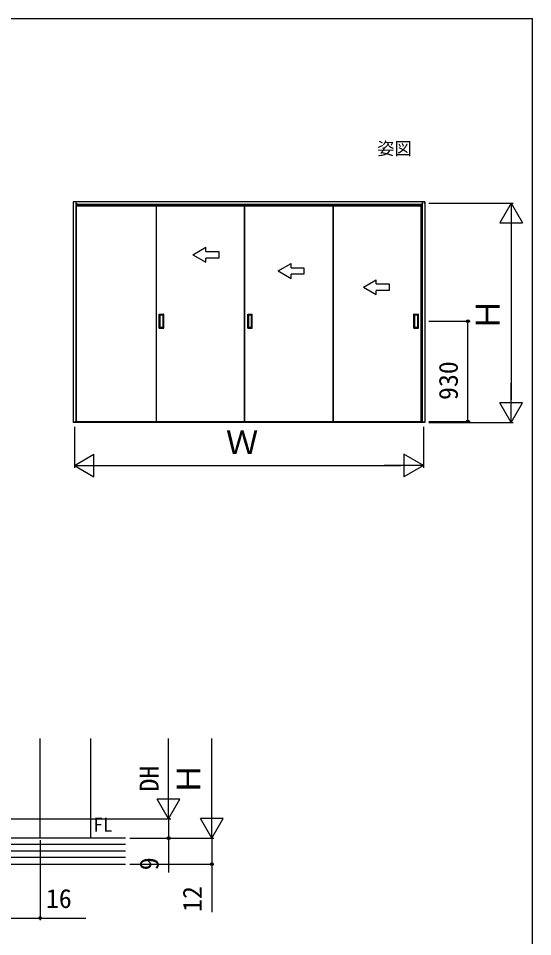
# Model space of a CAD drawing. Units: millimetres, scale not verified. Extents: x -525 to 525, y -783 to 779.
# Drawn here: x 286.8 to 525, y 321.1 to 746.6 of the extents above; entities that cross this region are included whole.
import ezdxf
from ezdxf.enums import TextEntityAlignment as Align

# ---------------------------------------------------------------- set-up
doc = ezdxf.new("R2010")
doc.units = ezdxf.units.MM
doc.header["$LTSCALE"] = 4
for name, color, linetype in [('0-2_USER1', 3, 'Continuous'), ('0-5_YKK_12', 2, 'Continuous'), ('0-7_YKK_A1', 4, 'Continuous'), ('0-8_YKK_D', 6, 'Continuous'), ('0-9_YKK_ZWAK', 7, 'Continuous'), ('0-A_YSS_K', 3, 'Continuous')]:
    doc.layers.add(name, color=color, linetype=linetype)
doc.styles.add('ＭＳ ゴシック', font='')
doc.styles.get('ＭＳ ゴシック').set_extended_font_data('MS Gothic')

msp = doc.modelspace()

# ---------------------------------------------------------------- linework, layer by layer
at = {"layer": '0-5_YKK_12'}
for p, q in [((296.859, 366.732), (296.859, 412.898)), ((320.361, 366.732), (320.361, 412.898))]:
    msp.add_line(p, q, dxfattribs=at)
at = {"layer": '0-7_YKK_A1'}
for p, q in [((475, 661.6), (312.175, 661.6)), ((312.175, 661.6), (312.175, 559.375)), ((312.175, 661.025), (312.55, 661.025)), ((313.375, 661.6), (313.375, 559.375)), ((473.8, 660.4), (313.375, 660.4)), ((313.75, 661.025), (313.75, 659.525)), ((313.75, 659.825), (473.425, 659.825)), ((313.75, 659.675), (473.425, 659.675)), ((313.75, 559.575), (313.75, 659.525)), ((473.425, 660.4), (473.425, 659.525)), ((473.425, 559.575), (473.425, 659.525)), ((473.8, 661.6), (473.8, 559.375)), ((475, 661.025), (474.625, 661.025)), ((475, 661.6), (475, 559.375)), ((367.6, 637.05), (373.6, 640.514)), ((373.6, 638.55), (373.6, 640.514)), ((367.6, 637.05), (373.6, 633.586)), ((373.6, 633.586), (373.6, 635.55)), ((407.1, 629.55), (413.1, 633.014)), ((413.1, 631.05), (413.1, 633.014)), ((407.1, 629.55), (413.1, 626.086)), ((413.1, 626.086), (413.1, 628.05)), ((446.6, 622.05), (452.6, 625.514)), ((452.6, 623.55), (452.6, 625.514)), ((446.6, 622.05), (452.6, 618.586)), ((452.6, 618.586), (452.6, 620.55)), ((352.05, 603.075), (352.05, 609.475)), ((352.1, 609.525), (354.1, 609.525)), ((352.35, 608.975), (352.35, 603.575)), ((353.8, 609.025), (352.4, 609.025)), ((353.85, 603.575), (353.85, 608.975)), ((354.15, 603.075), (354.15, 609.475)), ((393.05, 603.075), (393.05, 609.475)), ((393.1, 609.525), (395.1, 609.525)), ((393.35, 608.975), (393.35, 603.575)), ((394.8, 609.025), (393.4, 609.025)), ((394.85, 603.575), (394.85, 608.975)), ((395.15, 603.075), (395.15, 609.475)), ((470.05, 603.075), (470.05, 609.475)), ((470.1, 609.525), (472.1, 609.525)), ((470.35, 608.975), (470.35, 603.575)), ((471.8, 609.025), (470.4, 609.025)), ((471.85, 603.575), (471.85, 608.975)), ((472.15, 603.075), (472.15, 609.475)), ((352.1, 603.025), (354.1, 603.025)), ((352.4, 603.525), (353.8, 603.525)), ((393.1, 603.025), (395.1, 603.025)), ((393.4, 603.525), (394.8, 603.525)), ((470.1, 603.025), (472.1, 603.025)), ((470.4, 603.525), (471.8, 603.525)), ((475, 559.375), (312.175, 559.375)), ((312.75, 559.75), (312.75, 559.375)), ((313.75, 559.375), (313.75, 559.575)), ((473.425, 559.575), (313.75, 559.575)), ((473.425, 559.375), (473.425, 559.575)), ((474.425, 559.75), (474.425, 559.375))]:
    msp.add_line(p, q, dxfattribs=at)
for points in [[(350.6, 659.675), (350.6, 559.775), (391.6, 559.775), (391.6, 659.675)], [(391.6, 659.675), (391.6, 559.775), (432.6, 559.775), (432.6, 659.675)], [(432.6, 659.675), (432.6, 559.775), (473.425, 559.775)], [(373.6, 638.55), (379.6, 638.55), (379.6, 635.55), (373.6, 635.55)], [(413.1, 631.05), (419.1, 631.05), (419.1, 628.05), (413.1, 628.05)], [(452.6, 623.55), (458.6, 623.55), (458.6, 620.55), (452.6, 620.55)]]:
    msp.add_lwpolyline(points, dxfattribs=at)
for centre, start, end in [((352.1, 609.475), 90, 180), ((352.4, 608.975), 90, 180), ((353.8, 608.975), 360, 90), ((354.1, 609.475), 0, 90), ((393.1, 609.475), 90, 180), ((393.4, 608.975), 90, 180), ((394.8, 608.975), 360, 90), ((395.1, 609.475), 0, 90), ((470.1, 609.475), 90, 180), ((470.4, 608.975), 90, 180), ((471.8, 608.975), 360, 90), ((472.1, 609.475), 0, 90), ((352.1, 603.075), 180, 270), ((352.4, 603.575), 180, 270), ((353.8, 603.575), 270, 360), ((354.1, 603.075), 270, 0), ((393.1, 603.075), 180, 270), ((393.4, 603.575), 180, 270), ((394.8, 603.575), 270, 360), ((395.1, 603.075), 270, 0), ((470.1, 603.075), 180, 270), ((470.4, 603.575), 180, 270), ((471.8, 603.575), 270, 360), ((472.1, 603.075), 270, 0)]:
    msp.add_arc(centre, 0.05, start, end, dxfattribs=at)
at = {"layer": '0-8_YKK_D'}
for p, q in [((477, 661.025), (516, 661.025)), ((515, 661.025), (509.75, 651.932)), ((515, 661.025), (520.25, 651.932)), ((515, 661.025), (515, 642.838)), ((509.75, 651.932), (520.25, 651.932)), ((515, 650.525), (515, 569.875)), ((477, 606.275), (496, 606.275)), ((495, 559.775), (495, 606.275)), ((515, 559.375), (515, 577.562)), ((515, 559.375), (509.75, 568.468)), ((520.25, 568.468), (509.75, 568.468)), ((515, 559.375), (520.25, 568.468)), ((477, 559.775), (496, 559.775)), ((477, 559.375), (516, 559.375)), ((312.75, 557.375), (312.75, 538.375)), ((474.425, 557.375), (474.425, 538.375)), ((312.75, 539.375), (321.843, 544.625)), ((321.843, 534.125), (321.843, 544.625)), ((474.425, 539.375), (465.332, 544.625)), ((465.332, 544.625), (465.332, 534.125)), ((312.75, 539.375), (321.843, 534.125)), ((312.75, 539.375), (330.937, 539.375)), ((323.25, 539.375), (463.925, 539.375)), ((474.425, 539.375), (456.238, 539.375)), ((474.425, 539.375), (465.332, 534.125)), ((356.408, 386.232), (356.408, 412.898)), ((376.408, 377.232), (376.408, 412.898)), ((356.408, 375.732), (356.408, 393.919)), ((356.408, 375.732), (351.158, 384.826)), ((361.658, 384.826), (351.158, 384.826)), ((356.408, 375.732), (361.658, 384.826)), ((376.408, 366.732), (376.408, 384.919)), ((275.358, 375.732), (357.408, 375.732)), ((320.359, 375.732), (357.408, 375.732)), ((376.408, 366.732), (371.158, 375.826)), ((381.658, 375.826), (371.158, 375.826)), ((376.408, 366.732), (381.658, 375.826)), ((338.408, 366.732), (377.408, 366.732)), ((338.408, 366.732), (377.408, 366.732)), ((338.408, 366.732), (357.408, 366.732)), ((296.859, 365.732), (296.859, 328.732)), ((338.408, 354.732), (377.408, 354.732))]:
    msp.add_line(p, q, dxfattribs=at)
for points in [[(356.408, 375.732), (356.408, 366.732), (356.408, 350.814)], [(376.408, 366.732), (376.408, 354.732), (376.408, 332.373)], [(280.858, 329.732), (296.859, 329.732), (318.068, 329.732)]]:
    msp.add_lwpolyline(points, dxfattribs=at)
for centre in [(495, 606.275), (495, 559.775), (356.408, 366.732), (376.408, 354.732), (296.859, 329.732)]:
    msp.add_circle(centre, 0.637, dxfattribs=at)
at = {"layer": '0-9_YKK_ZWAK'}
msp.add_line((-525, 746.6), (525, 746.6), dxfattribs=at)
msp.add_lwpolyline([(-525, -783.4), (525, -783.4), (525, 746.6)], dxfattribs=at)
at = {"layer": '0-A_YSS_K'}
for p, q in [((336.408, 366.732), (65.68, 366.732)), ((336.408, 363.732), (65.68, 363.732)), ((336.408, 360.732), (65.68, 360.732)), ((336.408, 357.732), (65.68, 357.732)), ((273.158, 354.732), (336.408, 354.732))]:
    msp.add_line(p, q, dxfattribs=at)

# ---------------------------------------------------------------- texts
at = {"layer": '0-2_USER1', "style": 'ＭＳ ゴシック'}
for s, height, p in [('姿図', 5.865, (453, 681.6)), ('FL', 6.598, (321.508, 367.73))]:
    msp.add_text(s, height=height, dxfattribs=at).set_placement(p, align=Align.BOTTOM_LEFT)
at = {"layer": '0-8_YKK_D', "style": 'ＭＳ ゴシック'}
for s, height, p in [('Ｈ', 11, (513, 601.848)), ('930', 8.798, (493, 569.764)), ('DH', 8.798, (354.408, 388.349)), ('Ｈ', 11, (374.408, 386.713)), ('9', 8.798, (354.408, 351.86)), ('12', 8.798, (374.408, 332.532))]:
    msp.add_text(s, height=height, rotation=90, dxfattribs=at).set_placement(p, align=Align.BOTTOM_LEFT)
for s, height, p in [('Ｗ', 11, (382.934, 541.375)), ('16', 8.798, (299.568, 331.732))]:
    msp.add_text(s, height=height, dxfattribs=at).set_placement(p, align=Align.BOTTOM_LEFT)

doc.saveas('drawing.dxf')
